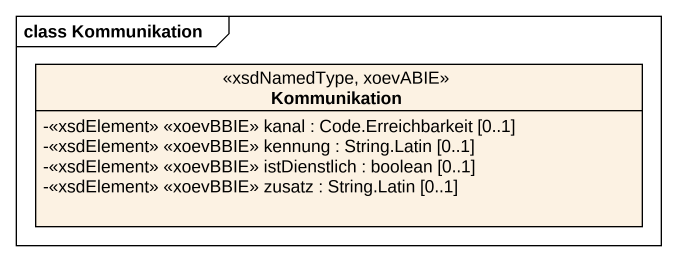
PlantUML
@startuml
mainframe class Kommunikation
hide circle
hide empty members
skinparam classAttributeIconSize 0
class Kommunikation <<xsdNamedType, xoevABIE>> {
  -<<xsdElement>> <<xoevBBIE>> kanal : Code.Erreichbarkeit [0..1]
  -<<xsdElement>> <<xoevBBIE>> kennung : String.Latin [0..1]
  -<<xsdElement>> <<xoevBBIE>> istDienstlich : boolean [0..1]
  -<<xsdElement>> <<xoevBBIE>> zusatz : String.Latin [0..1]
}
@enduml
